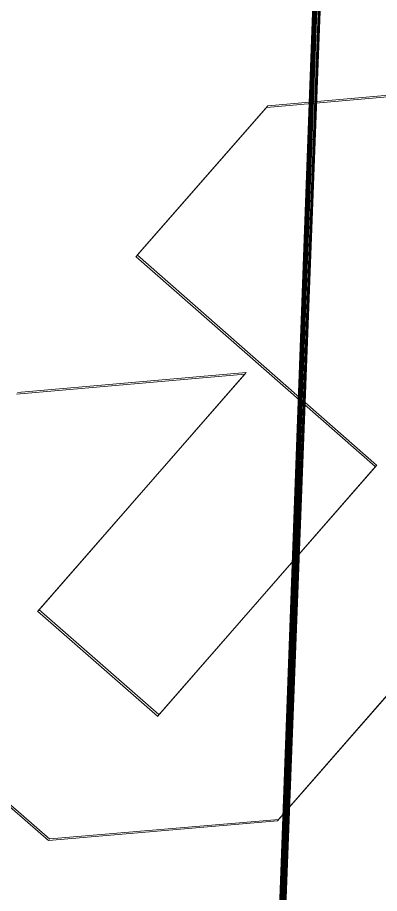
# Model space of a CAD drawing. Header units: millimetres. Extents: x 214.9 to 236.2, y -44.5 to -21.
# Drawn here: x 233.499 to 233.824, y -23.586 to -22.797 of the extents above; entities that cross this region are included whole.
import ezdxf

# ---------------------------------------------------------------- set-up
doc = ezdxf.new("R2010")
doc.units = ezdxf.units.MM
doc.header["$MEASUREMENT"] = 0
doc.layers.add('Camada 1', color=7, linetype='Continuous')
doc.layers.add('Layer1', color=10, linetype='Continuous', lineweight=35)

msp = doc.modelspace()

# ---------------------------------------------------------------- linework, layer by layer
for p, q in [((233.80704, -21.71187, 1.80166), (233.63453, -26.31438, 1.80166)), ((233.80704, -21.71187, 2.20146), (233.63453, -26.31438, 2.20146)), ((233.80819, -21.71045), (233.63568, -26.31295)), ((233.80819, -21.71045, 0.3998), (233.63568, -26.31295, 0.3998))]:
    msp.add_line(p, q)
at = {"layer": 'Camada 1', "color": 250, "lineweight": 18}
for points in [[(235.7214, -23.99428, 1.80166), (235.7214, -22.61178, 1.80166), (234.5999, -21.49028, 1.80166), (233.2174, -21.49028, 1.80166), (233.2174, -21.49028, 1.80166), (231.8341, -21.49028, 1.80166), (230.7134, -22.61178, 1.80166), (230.7134, -23.99428, 1.80166), (230.7134, -23.99428, 1.80166), (230.7134, -25.37758, 1.80166), (231.8341, -26.49828, 1.80166), (233.2174, -26.49828, 1.80166), (233.2174, -26.49828, 1.80166), (234.5999, -26.49828, 1.80166), (235.7214, -25.37758, 1.80166), (235.7214, -23.99428, 1.80166)], [(235.72255, -23.99286), (235.72255, -22.61036), (234.60105, -21.48886), (233.21855, -21.48886), (233.21855, -21.48886), (231.83525, -21.48886), (230.71455, -22.61036), (230.71455, -23.99286), (230.71455, -23.99286), (230.71455, -25.37616), (231.83525, -26.49686), (233.21855, -26.49686), (233.21855, -26.49686), (234.60105, -26.49686), (235.72255, -25.37616), (235.72255, -23.99286)], [(235.5743, -23.99428, 1.80166), (235.5743, -22.69288, 1.80166), (234.5188, -21.63778, 1.80166), (233.2174, -21.63778, 1.80166), (233.2174, -21.63778, 1.80166), (231.9156, -21.63778, 1.80166), (230.8608, -22.69288, 1.80166), (230.8608, -23.99428, 1.80166), (230.8608, -23.99428, 1.80166), (230.8608, -25.29608, 1.80166), (231.9156, -26.35118, 1.80166), (233.2174, -26.35118, 1.80166), (233.2174, -26.35118, 1.80166), (234.5188, -26.35118, 1.80166), (235.5743, -25.29608, 1.80166), (235.5743, -23.99428, 1.80166)], [(235.57545, -23.99286), (235.57545, -22.69146), (234.51995, -21.63636), (233.21855, -21.63636), (233.21855, -21.63636), (231.91675, -21.63636), (230.86195, -22.69146), (230.86195, -23.99286), (230.86195, -23.99286), (230.86195, -25.29466), (231.91675, -26.34976), (233.21855, -26.34976), (233.21855, -26.34976), (234.51995, -26.34976), (235.57545, -25.29466), (235.57545, -23.99286)]]:
    msp.add_open_spline(points, degree=3, knots=[0, 0, 0, 0, 0.2, 0.2, 0.2, 0.2, 0.4, 0.4, 0.4, 0.4, 0.6, 0.6, 0.6, 0.6, 1, 1, 1, 1], dxfattribs=at)
for points in [[(234.0937, -22.84568, 1.80166), (234.0937, -22.84568, 1.80166), (233.7226, -22.87848, 1.80166), (233.7226, -22.87848, 1.80166)], [(234.09485, -22.84426), (234.09485, -22.84426), (233.72375, -22.87706), (233.72375, -22.87706)], [(233.7227, -22.87838, 1.80166), (233.7227, -22.87838, 1.80166), (233.6052, -23.01288, 1.80166), (233.6052, -23.01288, 1.80166)], [(233.72385, -22.87696), (233.72385, -22.87696), (233.60635, -23.01146), (233.60635, -23.01146)], [(233.6054, -23.01278, 1.80166), (233.6054, -23.01278, 1.80166), (233.8206, -23.20158, 1.80166), (233.8206, -23.20158, 1.80166)], [(233.60655, -23.01136), (233.60655, -23.01136), (233.82175, -23.20016), (233.82175, -23.20016)], [(233.7032, -23.11838, 1.80166), (233.7032, -23.11838, 1.80166), (233.4976, -23.13638, 1.80166), (233.4976, -23.13638, 1.80166)], [(233.70435, -23.11696), (233.70435, -23.11696), (233.49875, -23.13496), (233.49875, -23.13496)], [(233.5169, -23.33178, 1.80166), (233.5169, -23.33178, 1.80166), (233.7031, -23.11838, 1.80166), (233.7031, -23.11838, 1.80166)], [(233.5169, -23.33178, 2.20146), (233.5169, -23.33178, 2.20146), (233.7031, -23.11838, 2.20146), (233.7031, -23.11838, 2.20146)], [(233.51805, -23.33036), (233.51805, -23.33036), (233.70425, -23.11696), (233.70425, -23.11696)], [(233.51805, -23.33036, 0.3998), (233.51805, -23.33036, 0.3998), (233.70425, -23.11696, 0.3998), (233.70425, -23.11696, 0.3998)], [(233.7325, -23.52028, 1.80166), (233.7325, -23.52028, 1.80166), (234.0267, -23.18368, 1.80166), (234.0267, -23.18368, 1.80166)], [(233.7325, -23.52028, 2.20146), (233.7325, -23.52028, 2.20146), (234.0267, -23.18368, 2.20146), (234.0267, -23.18368, 2.20146)], [(233.73365, -23.51886), (233.73365, -23.51886), (234.02785, -23.18226), (234.02785, -23.18226)], [(233.73365, -23.51886, 0.3998), (233.73365, -23.51886, 0.3998), (234.02785, -23.18226, 0.3998), (234.02785, -23.18226, 0.3998)], [(233.8207, -23.20158, 1.80166), (233.8207, -23.20158, 1.80166), (233.6246, -23.42628, 1.80166), (233.6246, -23.42628, 1.80166)], [(233.8207, -23.20158, 2.20146), (233.8207, -23.20158, 2.20146), (233.6246, -23.42628, 2.20146), (233.6246, -23.42628, 2.20146)], [(233.82185, -23.20016), (233.82185, -23.20016), (233.62575, -23.42486), (233.62575, -23.42486)], [(233.82185, -23.20016, 0.3998), (233.82185, -23.20016, 0.3998), (233.62575, -23.42486, 0.3998), (233.62575, -23.42486, 0.3998)], [(233.6247, -23.42618, 1.80166), (233.6247, -23.42618, 1.80166), (233.5167, -23.33168, 1.80166), (233.5167, -23.33168, 1.80166)], [(233.6247, -23.42618, 2.20146), (233.6247, -23.42618, 2.20146), (233.5167, -23.33168, 2.20146), (233.5167, -23.33168, 2.20146)], [(233.62585, -23.42476), (233.62585, -23.42476), (233.51785, -23.33026), (233.51785, -23.33026)], [(233.62585, -23.42476, 0.3998), (233.62585, -23.42476, 0.3998), (233.51785, -23.33026, 0.3998), (233.51785, -23.33026, 0.3998)], [(233.4187, -23.44428, 1.80166), (233.4187, -23.44428, 1.80166), (233.5266, -23.53808, 1.80166), (233.5266, -23.53808, 1.80166)], [(233.4187, -23.44428, 2.20146), (233.4187, -23.44428, 2.20146), (233.5266, -23.53808, 2.20146), (233.5266, -23.53808, 2.20146)], [(233.41985, -23.44286), (233.41985, -23.44286), (233.52775, -23.53666), (233.52775, -23.53666)], [(233.41985, -23.44286, 0.3998), (233.41985, -23.44286, 0.3998), (233.52775, -23.53666, 0.3998), (233.52775, -23.53666, 0.3998)], [(233.5265, -23.53798, 1.80166), (233.5265, -23.53798, 1.80166), (233.7325, -23.52038, 1.80166), (233.7325, -23.52038, 1.80166)], [(233.5265, -23.53798, 2.20146), (233.5265, -23.53798, 2.20146), (233.7325, -23.52038, 2.20146), (233.7325, -23.52038, 2.20146)], [(233.52765, -23.53656), (233.52765, -23.53656), (233.73365, -23.51896), (233.73365, -23.51896)], [(233.52765, -23.53656, 0.3998), (233.52765, -23.53656, 0.3998), (233.73365, -23.51896, 0.3998), (233.73365, -23.51896, 0.3998)]]:
    msp.add_open_spline(points, degree=3, dxfattribs=at)
at = {"layer": 'Layer1'}
for points in [[(233.35765, -21.6412, 1.80166), (233.81095, -21.71317, 1.80166), (233.63453, -26.31438, 1.80166), (233.36453, -26.34666, 1.80166)], [(233.80414, -21.71141, 1.80166), (233.35765, -21.6412, 1.80166), (233.36453, -26.34666, 1.80166), (233.63453, -26.31437, 1.80166)], [(233.35765, -21.6412, 2.20146), (233.81095, -21.71317, 2.20146), (233.63453, -26.31438, 2.20146), (233.36453, -26.34666, 2.20146)], [(233.80414, -21.71141, 2.20146), (233.35765, -21.6412, 2.20146), (233.36453, -26.34666, 2.20146), (233.63453, -26.31437, 2.20146)], [(233.3588, -21.63978), (233.8121, -21.71175), (233.63568, -26.31295, 0), (233.36568, -26.34524, 0)], [(233.80529, -21.70999), (233.3588, -21.63978), (233.36568, -26.34524), (233.63568, -26.31295, 0)], [(233.3588, -21.63978, 0.3998), (233.8121, -21.71175, 0.3998), (233.63568, -26.31295, 0.3998), (233.36568, -26.34524, 0.3998)], [(233.80529, -21.70999, 0.3998), (233.3588, -21.63978, 0.3998), (233.36568, -26.34524, 0.3998), (233.63568, -26.31295, 0.3998)], [(233.80703, -21.71216, 1.80166), (234.10738, -21.81171, 1.80166), (233.82687, -26.27161, 1.80166), (233.63453, -26.31438, 1.80166)], [(233.80703, -21.71216, 2.20146), (234.10738, -21.81171, 2.20146), (233.82687, -26.27161, 2.20146), (233.63453, -26.31438, 2.20146)], [(233.80818, -21.71073), (234.10853, -21.81029), (233.82801, -26.27018), (233.63568, -26.31295, 0)], [(233.80818, -21.71073, 0.3998), (234.10853, -21.81029, 0.3998), (233.82801, -26.27018, 0.3998), (233.63568, -26.31295, 0.3998)]]:
    msp.add_3dface(points, dxfattribs=at)

doc.saveas('drawing.dxf')
